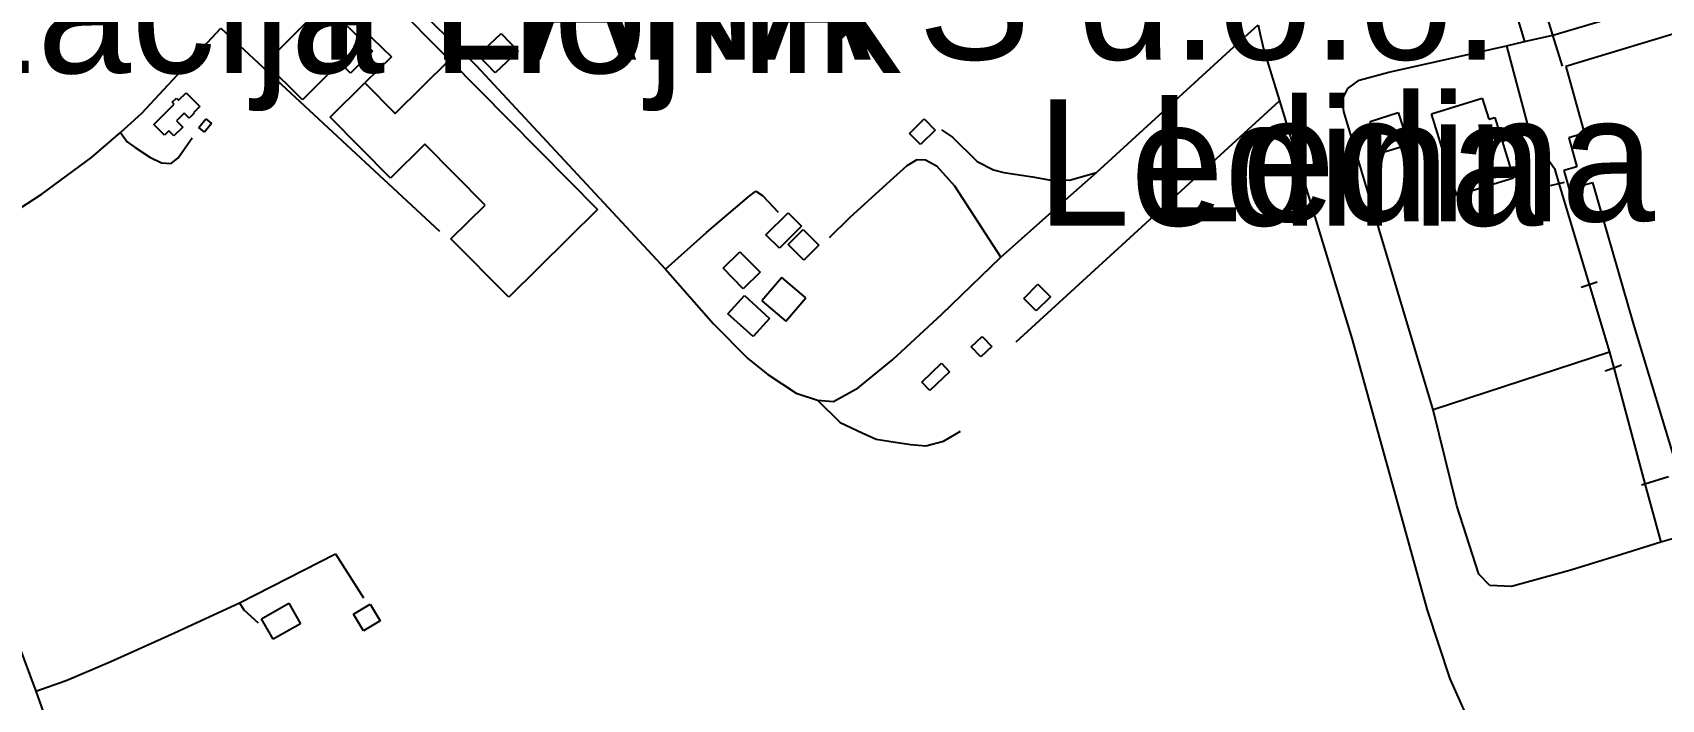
# Model space of a CAD drawing. Extents: x -8864 to 13231, y -7697 to 8949.
# Drawn here: x -1925 to -1124, y 4305 to 4633 of the extents above; entities that cross this region are included whole.
import ezdxf

# ---------------------------------------------------------------- set-up
doc = ezdxf.new("R2010")
doc.units = 0
for name, color, linetype in [('OSM_BUILDING_COMMERCIAL', 9, 'CONTINUOUS'), ('OSM_BUILDING_HOUSE', 9, 'CONTINUOUS'), ('OSM_BUILDING_YES', 9, 'CONTINUOUS'), ('OSM_HIGHWAY_FOOTWAY', 8, 'CONTINUOUS'), ('OSM_HIGHWAY_SERVICE', 8, 'CONTINUOUS'), ('OSM_HIGHWAY_UNCLASSIFIED', 8, 'CONTINUOUS'), ('OSM_LABELS', 8, 'CONTINUOUS')]:
    doc.layers.add(name, color=color, linetype=linetype)

msp = doc.modelspace()

# ---------------------------------------------------------------- linework, layer by layer
at = {"layer": 'OSM_BUILDING_COMMERCIAL'}
for p, q in [((-1104.831668, 4636.105674), (-1171.271185, 4616.03499)), ((-1171.271185, 4616.03499), (-1162.082823, 4582.898902)), ((-1164.831675, 4582.376286), (-1169.839332, 4580.930751)), ((-1169.839332, 4580.930751), (-1165.758168, 4566.731159)), ((-1162.082823, 4582.898902), (-1164.831675, 4582.376286)), ((-1165.758168, 4566.731159), (-1172.228306, 4564.885324)), ((-1172.228306, 4564.885324), (-1169.609623, 4555.75622)), ((-1169.609623, 4555.75622), (-1158.131827, 4559.04759)), ((-1158.131827, 4559.04759), (-1138.17011, 4489.56188)), ((-1138.17011, 4489.56188), (-1113.009311, 4406.410314))]:
    msp.add_line(p, q, dxfattribs=at)
at = {"layer": 'OSM_BUILDING_HOUSE'}
for p, q in [((-1705.559146, 4621.639214), (-1694.364658, 4632.302808)), ((-1694.364658, 4632.302808), (-1686.056847, 4623.607364)), ((-1697.251335, 4612.943771), (-1705.559146, 4621.639214)), ((-1686.056847, 4623.607364), (-1697.251335, 4612.943771)), ((-1852.902194, 4599.466946), (-1849.134966, 4603.180856)), ((-1849.134966, 4603.180856), (-1842.389176, 4596.342368)), ((-1864.96192, 4587.591328), (-1854.946605, 4597.454318)), ((-1855.91904, 4598.432833), (-1853.874629, 4600.445461)), ((-1854.946605, 4597.454318), (-1855.91904, 4598.432833)), ((-1853.874629, 4600.445461), (-1852.902194, 4599.466946)), ((-1842.389176, 4596.342368), (-1845.559161, 4593.217791)), ((-1859.747524, 4582.309569), (-1864.96192, 4587.591328)), ((-1850.742929, 4586.190271), (-1855.122715, 4581.887028)), ((-1850.092087, 4593.01764), (-1853.844002, 4589.337088)), ((-1853.844002, 4589.337088), (-1850.742929, 4586.190271)), ((-1847.672485, 4590.571352), (-1850.092087, 4593.01764)), ((-1845.275854, 4592.939804), (-1847.672485, 4590.571352)), ((-1845.559161, 4593.217791), (-1845.275854, 4592.939804)), ((-1493.706137, 4583.054575), (-1486.5239, 4590.237767)), ((-1486.5239, 4590.237767), (-1481.079795, 4584.800335)), ((-1857.61123, 4584.411153), (-1859.747524, 4582.309569)), ((-1855.122715, 4581.887028), (-1857.61123, 4584.411153)), ((-1488.269689, 4577.617143), (-1493.706137, 4583.054575)), ((-1481.079795, 4584.800335), (-1488.269689, 4577.617143)), ((-1564.249789, 4533.317084), (-1553.300324, 4544.14747)), ((-1553.300324, 4544.14747), (-1546.700017, 4537.475774)), ((-1557.649482, 4526.656508), (-1564.249789, 4533.317084)), ((-1546.700017, 4537.475774), (-1557.649482, 4526.656508)), ((-1553.315638, 4528.491224), (-1545.873064, 4535.852328)), ((-1545.873064, 4535.852328), (-1538.223753, 4528.124281)), ((-1585.306453, 4516.782398), (-1576.990985, 4524.921867)), ((-1576.990985, 4524.921867), (-1567.128809, 4514.869846)), ((-1545.673983, 4520.774296), (-1553.315638, 4528.491224)), ((-1538.223753, 4528.124281), (-1545.673983, 4520.774296)), ((-1575.444277, 4506.730377), (-1585.306453, 4516.782398)), ((-1567.128809, 4514.869846), (-1575.444277, 4506.730377)), ((-1437.603527, 4501.982354), (-1430.620372, 4508.954275)), ((-1430.620372, 4508.954275), (-1424.456512, 4502.794077)), ((-1582.917479, 4494.454457), (-1574.732179, 4503.37229)), ((-1574.732179, 4503.37229), (-1562.412117, 4492.086005)), ((-1431.439667, 4495.822155), (-1437.603527, 4501.982354)), ((-1424.456512, 4502.794077), (-1431.439667, 4495.822155)), ((-1570.589759, 4483.168172), (-1582.917479, 4494.454457)), ((-1562.412117, 4492.086005), (-1570.589759, 4483.168172)), ((-1463.384541, 4478.17552), (-1458.039976, 4483.301606)), ((-1458.039976, 4483.301606), (-1453.30797, 4478.353432)), ((-1458.652534, 4473.238465), (-1463.384541, 4478.17552)), ((-1453.30797, 4478.353432), (-1458.652534, 4473.238465)), ((-1487.718387, 4460.829111), (-1478.06295, 4470.06941)), ((-1474.043041, 4465.866241), (-1483.690822, 4456.625943)), ((-1478.06295, 4470.06941), (-1474.043041, 4465.866241)), ((-1483.690822, 4456.625943), (-1487.718387, 4460.829111)), ((-1812.04461, 4344.430262), (-1798.690856, 4352.024875)), ((-1798.690856, 4352.024875), (-1792.971101, 4341.983974)), ((-1766.922093, 4346.654161), (-1758.64491, 4351.613454)), ((-1761.991005, 4338.436855), (-1766.922093, 4346.654161)), ((-1758.64491, 4351.613454), (-1753.713822, 4343.407269)), ((-1806.317197, 4334.38936), (-1812.04461, 4344.430262)), ((-1792.971101, 4341.983974), (-1806.317197, 4334.38936)), ((-1753.713822, 4343.407269), (-1761.991005, 4338.436855))]:
    msp.add_line(p, q, dxfattribs=at)
at = {"layer": 'OSM_BUILDING_YES'}
for p, q in [((-1810.038484, 4617.736272), (-1780.926689, 4646.902701)), ((-1780.926689, 4646.902701), (-1757.572934, 4623.618484)), ((-1719.739852, 4619.32636), (-1748.76742, 4648.537267)), ((-1762.396825, 4634.548945), (-1748.23909, 4620.771894)), ((-1791.883811, 4599.633738), (-1810.038484, 4617.736272)), ((-1773.568342, 4617.980901), (-1791.883811, 4599.633738)), ((-1768.36926, 4612.799217), (-1773.568342, 4617.980901)), ((-1757.572934, 4623.618484), (-1768.36926, 4612.799217)), ((-1748.23909, 4620.771894), (-1761.27125, 4608.051194)), ((-1746.409074, 4593.00652), (-1719.739852, 4619.32636)), ((-1746.409074, 4593.00652), (-1719.739852, 4619.32636)), ((-1719.739852, 4619.32636), (-1646.968022, 4545.659721)), ((-1778.407546, 4591.138446), (-1761.27125, 4608.051194)), ((-1761.27125, 4608.051194), (-1746.409074, 4593.00652)), ((-1761.27125, 4608.051194), (-1746.409074, 4593.00652)), ((-1237.197686, 4592.850848), (-1212.266596, 4600.47882)), ((-1212.266596, 4600.47882), (-1209.088954, 4590.115452)), ((-1842.948135, 4585.979001), (-1839.510156, 4590.282245)), ((-1840.160999, 4583.755103), (-1842.948135, 4585.979001)), ((-1836.715363, 4588.058346), (-1840.160999, 4583.755103)), ((-1839.510156, 4590.282245), (-1836.715363, 4588.058346)), ((-1748.744449, 4561.104696), (-1778.407546, 4591.138446)), ((-1267.435055, 4589.059101), (-1253.629541, 4593.362344)), ((-1265.02311, 4581.053066), (-1267.435055, 4589.059101)), ((-1253.629541, 4593.362344), (-1251.056799, 4585.389668)), ((-1224.869966, 4552.631643), (-1237.197686, 4592.850848)), ((-1209.088954, 4590.115452), (-1206.156335, 4591.005012)), ((-1206.156335, 4591.005012), (-1202.557559, 4579.262828)), ((-1731.84552, 4577.772816), (-1748.744449, 4561.104696)), ((-1702.251336, 4547.816902), (-1731.84552, 4577.772816)), ((-1263.828623, 4581.597921), (-1265.02311, 4581.053066)), ((-1261.523875, 4573.591886), (-1263.828623, 4581.597921)), ((-1251.056799, 4585.389668), (-1253.660168, 4584.544587)), ((-1253.660168, 4584.544587), (-1251.15634, 4576.772061)), ((-1202.557559, 4579.262828), (-1197.006257, 4561.149174)), ((-1251.15634, 4576.772061), (-1261.523875, 4573.591886)), ((-1197.006257, 4561.149174), (-1224.869966, 4552.631643)), ((-1718.981812, 4531.315575), (-1702.251336, 4547.816902)), ((-1646.968022, 4545.659721), (-1690.6204, 4502.593926)), ((-1690.6204, 4502.593926), (-1718.981812, 4531.315575)), ((-1556.363111, 4512.290123), (-1566.21763, 4500.825926)), ((-1544.632635, 4502.238102), (-1556.363111, 4512.290123)), ((-1566.21763, 4500.825926), (-1554.487154, 4490.762785)), ((-1554.487154, 4490.762785), (-1544.632635, 4502.238102))]:
    msp.add_line(p, q, dxfattribs=at)
at = {"layer": 'OSM_HIGHWAY_FOOTWAY'}
for p, q in [((-1177.595842, 4631.413248), (-1182.779609, 4648.136965)), ((-1172.886806, 4616.235141), (-1177.595842, 4631.413248)), ((-1202.557559, 4579.262828), (-1188.96644, 4583.076814)), ((-1188.96644, 4583.076814), (-1183.683132, 4584.566826)), ((-1178.797986, 4557.546458), (-1174.624938, 4558.536093)), ((-1174.624938, 4558.536093), (-1171.868429, 4559.181024)), ((-1163.759699, 4507.519861), (-1159.709163, 4508.809722)), ((-1159.709163, 4508.809722), (-1155.758167, 4510.055105)), ((-1151.853113, 4466.377738), (-1147.687722, 4467.901109)), ((-1147.687722, 4467.901109), (-1143.851581, 4469.302165)), ((-1134.096602, 4410.213181), (-1132.427383, 4410.724677)), ((-1132.427383, 4410.724677), (-1120.827076, 4414.305154))]:
    msp.add_line(p, q, dxfattribs=at)
at = {"layer": 'OSM_HIGHWAY_SERVICE'}
for p, q in [((-1199.678539, 4655.120007), (-1191.462612, 4628.277551)), ((-1177.595842, 4631.413248), (-1127.733661, 4646.146576)), ((-1832.136495, 4634.88253), (-1724.556085, 4535.085083)), ((-1258.17778, 4613.288475), (-1200.314068, 4626.276043)), ((-1200.314068, 4626.276043), (-1191.462612, 4628.277551)), ((-1200.314068, 4626.276043), (-1188.96644, 4583.076814)), ((-1191.462612, 4628.277551), (-1177.595842, 4631.413248)), ((-1272.80259, 4609.296577), (-1258.17778, 4613.288475)), ((-1280.918977, 4600.03404), (-1278.346235, 4605.29356)), ((-1278.346235, 4605.29356), (-1272.80259, 4609.296577)), ((-1280.352361, 4593.873841), (-1280.918977, 4600.03404)), ((-1236.447303, 4447.163255), (-1280.352361, 4593.873841)), ((-1881.424403, 4583.577191), (-1878.131906, 4579.018199)), ((-1878.131906, 4579.018199), (-1874.08137, 4576.282804)), ((-1853.032363, 4571.167837), (-1846.148748, 4580.96411)), ((-1478.017008, 4584.844813), (-1472.50399, 4581.375531)), ((-1472.50399, 4581.375531), (-1460.50552, 4569.333121)), ((-1188.96644, 4583.076814), (-1176.807174, 4565.808241)), ((-1874.08137, 4576.282804), (-1866.945075, 4571.423585)), ((-1866.945075, 4571.423585), (-1861.14875, 4568.68819)), ((-1856.416743, 4568.387964), (-1853.032363, 4571.167837)), ((-1490.023135, 4570.122605), (-1494.954222, 4567.253775)), ((-1485.865401, 4570.055888), (-1490.023135, 4570.122605)), ((-1480.137988, 4566.786757), (-1485.865401, 4570.055888)), ((-1861.14875, 4568.68819), (-1856.416743, 4568.387964)), ((-1494.954222, 4567.253775), (-1503.239063, 4559.814835)), ((-1471.485613, 4557.146157), (-1480.137988, 4566.786757)), ((-1460.50552, 4569.333121), (-1452.389134, 4565.230028)), ((-1452.389134, 4565.230028), (-1447.412104, 4563.917928)), ((-1447.412104, 4563.917928), (-1433.246712, 4561.760746)), ((-1433.246712, 4561.760746), (-1425.115011, 4560.326332)), ((-1415.076725, 4560.126181), (-1401.837826, 4563.917928)), ((-1176.807174, 4565.808241), (-1174.624938, 4558.536093)), ((-1572.641827, 4552.053429), (-1569.150249, 4554.722107)), ((-1569.150249, 4554.722107), (-1565.865409, 4552.564926)), ((-1503.239063, 4559.814835), (-1523.231408, 4541.623345)), ((-1448.843957, 4522.264308), (-1471.485613, 4557.146157)), ((-1425.115011, 4560.326332), (-1415.076725, 4560.126181)), ((-1174.624938, 4558.536093), (-1159.709163, 4508.809722)), ((-1593.484095, 4534.351197), (-1572.641827, 4552.053429)), ((-1565.865409, 4552.564926), (-1558.162499, 4544.35874)), ((-1523.231408, 4541.623345), (-1533.208438, 4531.738116)), ((-1613.614266, 4516.293141), (-1593.484095, 4534.351197)), ((-1159.709163, 4508.809722), (-1149.732132, 4475.5402)), ((-1149.732132, 4475.5402), (-1236.447303, 4447.163255)), ((-1149.732132, 4475.5402), (-1147.687722, 4467.901109)), ((-1147.687722, 4467.901109), (-1132.427383, 4410.724677)), ((-1538.889909, 4451.8668), (-1527.802618, 4440.991936)), ((-1224.869966, 4399.938769), (-1236.447303, 4447.163255)), ((-1527.802618, 4440.991936), (-1516.914409, 4435.854731)), ((-1516.914409, 4435.854731), (-1510.137991, 4432.774631)), ((-1477.075201, 4431.751638), (-1468.652535, 4436.677573)), ((-1510.137991, 4432.774631), (-1500.689292, 4431.340217)), ((-1500.689292, 4431.340217), (-1493.093579, 4430.105953)), ((-1493.093579, 4430.105953), (-1485.696947, 4429.494381)), ((-1485.696947, 4429.494381), (-1477.075201, 4431.751638)), ((-1132.427383, 4410.724677), (-1124.594304, 4382.091984)), ((-1214.043012, 4366.357902), (-1224.869966, 4399.938769)), ((-1087.886796, 4392.69998), (-1124.594304, 4382.091984)), ((-1124.594304, 4382.091984), (-1143.851581, 4375.931785)), ((-1822.894534, 4352.236146), (-1775.658694, 4376.354325)), ((-1775.658694, 4376.354325), (-1762.006319, 4354.704673)), ((-1143.851581, 4375.931785), (-1168.805641, 4368.237096)), ((-1208.591251, 4360.742558), (-1214.043012, 4366.357902)), ((-1168.805641, 4368.237096), (-1197.863838, 4360.331136)), ((-1197.863838, 4360.331136), (-1208.591251, 4360.742558)), ((-1854.762838, 4337.424982), (-1822.894534, 4352.236146)), ((-1822.894534, 4352.236146), (-1820.742926, 4348.85582)), ((-1820.742926, 4348.85582), (-1813.759771, 4342.384275)), ((-1886.17938, 4323.314345), (-1854.762838, 4337.424982)), ((-1908.108939, 4313.973972), (-1886.17938, 4323.314345)), ((-1922.994086, 4308.75893), (-1908.108939, 4313.973972))]:
    msp.add_line(p, q, dxfattribs=at)
at = {"layer": 'OSM_HIGHWAY_UNCLASSIFIED'}
for p, q in [((-1758.239091, 4667.195776), (-1706.638779, 4616.524247)), ((-1870.804187, 4593.139954), (-1832.136495, 4634.88253)), ((-1334.326333, 4625.764546), (-1322.465689, 4636.594932)), ((-1322.465689, 4636.594932), (-1321.485597, 4631.791311)), ((-1401.837826, 4563.917928), (-1334.326333, 4625.764546)), ((-1321.485597, 4631.791311), (-1319.770436, 4624.79715)), ((-1319.770436, 4624.79715), (-1311.975642, 4599.188958)), ((-1706.638779, 4616.524247), (-1613.614266, 4516.293141)), ((-1441.248244, 4480.644047), (-1311.975642, 4599.188958)), ((-1311.975642, 4599.188958), (-1276.232912, 4481.755996)), ((-1881.424403, 4583.577191), (-1870.804187, 4593.139954)), ((-1895.589795, 4571.290151), (-1881.424403, 4583.577191)), ((-1919.793473, 4553.410007), (-1895.589795, 4571.290151)), ((-1425.482546, 4543.113357), (-1401.837826, 4563.917928)), ((-1946.271271, 4536.263749), (-1919.793473, 4553.410007)), ((-1448.843957, 4522.264308), (-1425.482546, 4543.113357)), ((-1477.879182, 4494.17647), (-1448.843957, 4522.264308)), ((-1613.614266, 4516.293141), (-1590.030803, 4489.417327)), ((-1501.853151, 4471.948604), (-1477.879182, 4494.17647)), ((-1590.030803, 4489.417327), (-1573.193128, 4472.382264)), ((-1276.232912, 4481.755996), (-1239.402893, 4348.677908)), ((-1573.193128, 4472.382264), (-1563.330953, 4464.5875)), ((-1518.989447, 4458.026999), (-1501.853151, 4471.948604)), ((-1563.330953, 4464.5875), (-1549.364642, 4455.358321)), ((-1531.095115, 4451.299706), (-1518.989447, 4458.026999)), ((-1549.364642, 4455.358321), (-1538.889909, 4451.8668)), ((-1538.889909, 4451.8668), (-1531.095115, 4451.299706)), ((-1962.504044, 4413.915972), (-1922.994086, 4308.75893)), ((-1239.402893, 4348.677908), (-1228.208404, 4314.88577)), ((-1228.208404, 4314.88577), (-1206.79952, 4267.160907)), ((-1922.994086, 4308.75893), (-1912.894544, 4280.682211))]:
    msp.add_line(p, q, dxfattribs=at)

# ---------------------------------------------------------------- texts
at = {"layer": 'OSM_LABELS'}
for s, p in [('PLANA S d.o.o.', (-1784.628286, 4619.486798)), ('Kmetijska mehanizacija Hojnik', (-2618.551845, 4612.832576)), ('Ledina', (-1431.396301, 4537.835586)), ('Ledina', (-1376.611943, 4539.916503))]:
    msp.add_text(s, height=62.042552, dxfattribs=at).set_placement(p)

doc.saveas('drawing.dxf')
